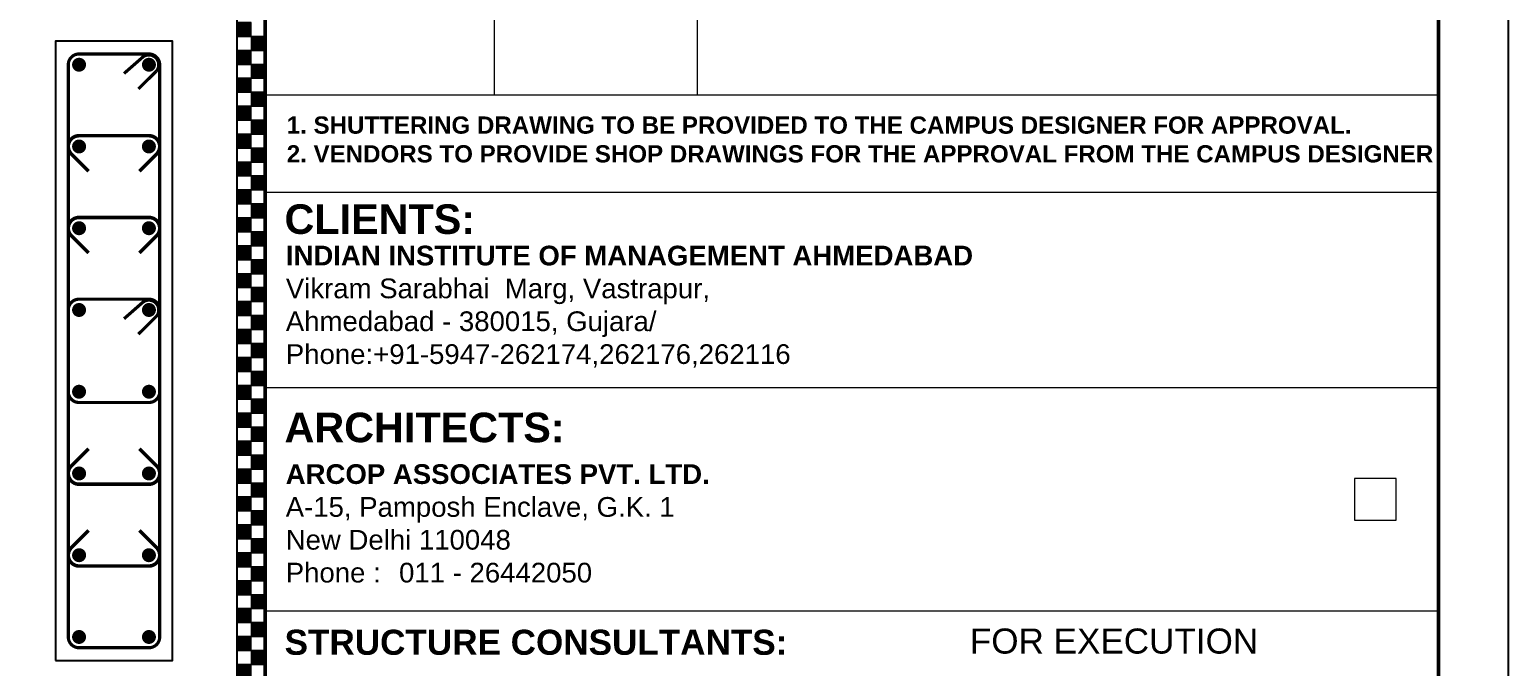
# Model space of a CAD drawing. Extents: x -200722 to 834823, y -494970 to 88783.
# Drawn here: x 303538 to 315183, y -88204 to -83184 of the extents above; entities that cross this region are included whole.
import ezdxf
from ezdxf.enums import TextEntityAlignment as Align

# ---------------------------------------------------------------- set-up
doc = ezdxf.new("R2010")
doc.units = 0
doc.header["$LTSCALE"] = 100
doc.header["$MEASUREMENT"] = 0
doc.layers.get('0').update_dxf_attribs({"linetype": 'CONTINUOUS'})
for name, color, linetype in [('5', 4, 'CONTINUOUS'), ('COL. SHED. STEEL.', 6, 'CONTINUOUS'), ('column', 240, 'CONTINUOUS'), ('STEEL', 6, 'CONTINUOUS'), ('TEXT', 2, 'CONTINUOUS')]:
    doc.layers.add(name, color=color, linetype=linetype)
doc.layers.add('9_PRINT BOUNDARY_NON PRINT', color=32, linetype='CONTINUOUS', plot=False)
doc.layers.add('9_TITLE TEXT', color=7, linetype='CONTINUOUS', lineweight=20)
doc.styles.add('AR', font='arial.ttf')
doc.styles.add('SANSSERIF', font='SAS_____.pfb', dxfattribs={"height": 325})
doc.styles.add('TITLES', font='arial.ttf')

# ---------------------------------------------------------------- blocks, each defined once
blk = doc.blocks.new('TITLE CHAIN')
at = {"layer": '9_TITLE TEXT'}
h = blk.add_hatch(color=256, dxfattribs=at)
h.dxf.hatch_style = 1
h.paths.add_polyline_path([(0, -391.62), (1, -391.62), (1, -390.62), (0, -390.62)])
h = blk.add_hatch(color=256, dxfattribs=at)
h.dxf.hatch_style = 1
h.paths.add_polyline_path([(1, -392.62), (2, -392.62), (2, -391.62), (1, -391.62)])
h = blk.add_hatch(color=256, dxfattribs=at)
h.dxf.hatch_style = 1
h.paths.add_polyline_path([(0, -393.62), (1, -393.62), (1, -392.62), (0, -392.62)])
h = blk.add_hatch(color=256, dxfattribs=at)
h.dxf.hatch_style = 1
h.paths.add_polyline_path([(1, -394.62), (2, -394.62), (2, -393.62), (1, -393.62)])
h = blk.add_hatch(color=256, dxfattribs=at)
h.dxf.hatch_style = 1
h.paths.add_polyline_path([(0, -395.62), (1, -395.62), (1, -394.62), (0, -394.62)])
h = blk.add_hatch(color=256, dxfattribs=at)
h.dxf.hatch_style = 1
h.paths.add_polyline_path([(1, -396.62), (2, -396.62), (2, -395.62), (1, -395.62)])
h = blk.add_hatch(color=256, dxfattribs=at)
h.dxf.hatch_style = 1
h.paths.add_polyline_path([(0, -397.62), (1, -397.62), (1, -396.62), (0, -396.62)])
h = blk.add_hatch(color=256, dxfattribs=at)
h.dxf.hatch_style = 1
h.paths.add_polyline_path([(1, -398.62), (2, -398.62), (2, -397.62), (1, -397.62)])
h = blk.add_hatch(color=256, dxfattribs=at)
h.dxf.hatch_style = 1
h.paths.add_polyline_path([(0, -399.62), (1, -399.62), (1, -398.62), (0, -398.62)])
h = blk.add_hatch(color=256, dxfattribs=at)
h.dxf.hatch_style = 1
h.paths.add_polyline_path([(1, -400.62), (2, -400.62), (2, -399.62), (1, -399.62)])
h = blk.add_hatch(color=256, dxfattribs=at)
h.dxf.hatch_style = 1
h.paths.add_polyline_path([(0, -401.62), (1, -401.62), (1, -400.62), (0, -400.62)])
h = blk.add_hatch(color=256, dxfattribs=at)
h.dxf.hatch_style = 1
h.paths.add_polyline_path([(1, -402.62), (2, -402.62), (2, -401.62), (1, -401.62)])
h = blk.add_hatch(color=256, dxfattribs=at)
h.dxf.hatch_style = 1
h.paths.add_polyline_path([(0, -403.62), (1, -403.62), (1, -402.62), (0, -402.62)])
h = blk.add_hatch(color=256, dxfattribs=at)
h.dxf.hatch_style = 1
h.paths.add_polyline_path([(1, -404.62), (2, -404.62), (2, -403.62), (1, -403.62)])
h = blk.add_hatch(color=256, dxfattribs=at)
h.dxf.hatch_style = 1
h.paths.add_polyline_path([(0, -405.62), (1, -405.62), (1, -404.62), (0, -404.62)])
h = blk.add_hatch(color=256, dxfattribs=at)
h.dxf.hatch_style = 1
h.paths.add_polyline_path([(1, -406.62), (2, -406.62), (2, -405.62), (1, -405.62)])
h = blk.add_hatch(color=256, dxfattribs=at)
h.dxf.hatch_style = 1
h.paths.add_polyline_path([(0, -407.62), (1, -407.62), (1, -406.62), (0, -406.62)])
h = blk.add_hatch(color=256, dxfattribs=at)
h.dxf.hatch_style = 1
h.paths.add_polyline_path([(1, -408.62), (2, -408.62), (2, -407.62), (1, -407.62)])
h = blk.add_hatch(color=256, dxfattribs=at)
h.dxf.hatch_style = 1
h.paths.add_polyline_path([(0, -409.62), (1, -409.62), (1, -408.62), (0, -408.62)])
h = blk.add_hatch(color=256, dxfattribs=at)
h.dxf.hatch_style = 1
h.paths.add_polyline_path([(1, -410.62), (2, -410.62), (2, -409.62), (1, -409.62)])
h = blk.add_hatch(color=256, dxfattribs=at)
h.dxf.hatch_style = 1
h.paths.add_polyline_path([(0, -411.62), (1, -411.62), (1, -410.62), (0, -410.62)])
h = blk.add_hatch(color=256, dxfattribs=at)
h.dxf.hatch_style = 1
h.paths.add_polyline_path([(1, -412.62), (2, -412.62), (2, -411.62), (1, -411.62)])
h = blk.add_hatch(color=256, dxfattribs=at)
h.dxf.hatch_style = 1
h.paths.add_polyline_path([(0, -413.62), (1, -413.62), (1, -412.62), (0, -412.62)])
h = blk.add_hatch(color=256, dxfattribs=at)
h.dxf.hatch_style = 1
h.paths.add_polyline_path([(1, -414.62), (2, -414.62), (2, -413.62), (1, -413.62)])
h = blk.add_hatch(color=256, dxfattribs=at)
h.dxf.hatch_style = 1
h.paths.add_polyline_path([(0, -415.62), (1, -415.62), (1, -414.62), (0, -414.62)])
h = blk.add_hatch(color=256, dxfattribs=at)
h.dxf.hatch_style = 1
h.paths.add_polyline_path([(1, -416.62), (2, -416.62), (2, -415.62), (1, -415.62)])
h = blk.add_hatch(color=256, dxfattribs=at)
h.dxf.hatch_style = 1
h.paths.add_polyline_path([(0, -417.62), (1, -417.62), (1, -416.62), (0, -416.62)])
h = blk.add_hatch(color=256, dxfattribs=at)
h.dxf.hatch_style = 1
h.paths.add_polyline_path([(1, -418.62), (2, -418.62), (2, -417.62), (1, -417.62)])
h = blk.add_hatch(color=256, dxfattribs=at)
h.dxf.hatch_style = 1
h.paths.add_polyline_path([(0, -419.62), (1, -419.62), (1, -418.62), (0, -418.62)])
h = blk.add_hatch(color=256, dxfattribs=at)
h.dxf.hatch_style = 1
h.paths.add_polyline_path([(1, -420.62), (2, -420.62), (2, -419.62), (1, -419.62)])
h = blk.add_hatch(color=256, dxfattribs=at)
h.dxf.hatch_style = 1
h.paths.add_polyline_path([(0, -421.62), (1, -421.62), (1, -420.62), (0, -420.62)])
h = blk.add_hatch(color=256, dxfattribs=at)
h.dxf.hatch_style = 1
h.paths.add_polyline_path([(1, -422.62), (2, -422.62), (2, -421.62), (1, -421.62)])
h = blk.add_hatch(color=256, dxfattribs=at)
h.dxf.hatch_style = 1
h.paths.add_polyline_path([(0, -423.62), (1, -423.62), (1, -422.62), (0, -422.62)])
h = blk.add_hatch(color=256, dxfattribs=at)
h.dxf.hatch_style = 1
h.paths.add_polyline_path([(1, -424.62), (2, -424.62), (2, -423.62), (1, -423.62)])
h = blk.add_hatch(color=256, dxfattribs=at)
h.dxf.hatch_style = 1
h.paths.add_polyline_path([(0, -425.62), (1, -425.62), (1, -424.62), (0, -424.62)])
h = blk.add_hatch(color=256, dxfattribs=at)
h.dxf.hatch_style = 1
h.paths.add_polyline_path([(1, -426.62), (2, -426.62), (2, -425.62), (1, -425.62)])
h = blk.add_hatch(color=256, dxfattribs=at)
h.dxf.hatch_style = 1
h.paths.add_polyline_path([(0, -427.62), (1, -427.62), (1, -426.62), (0, -426.62)])
h = blk.add_hatch(color=256, dxfattribs=at)
h.dxf.hatch_style = 1
h.paths.add_polyline_path([(1, -428.62), (2, -428.62), (2, -427.62), (1, -427.62)])
h = blk.add_hatch(color=256, dxfattribs=at)
h.dxf.hatch_style = 1
h.paths.add_polyline_path([(0, -429.62), (1, -429.62), (1, -428.62), (0, -428.62)])
h = blk.add_hatch(color=256, dxfattribs=at)
h.dxf.hatch_style = 1
h.paths.add_polyline_path([(1, -430.62), (2, -430.62), (2, -429.62), (1, -429.62)])
h = blk.add_hatch(color=256, dxfattribs=at)
h.dxf.hatch_style = 1
h.paths.add_polyline_path([(0, -431.62), (1, -431.62), (1, -430.62), (0, -430.62)])
h = blk.add_hatch(color=256, dxfattribs=at)
h.dxf.hatch_style = 1
h.paths.add_polyline_path([(1, -432.62), (2, -432.62), (2, -431.62), (1, -431.62)])
h = blk.add_hatch(color=256, dxfattribs=at)
h.dxf.hatch_style = 1
h.paths.add_polyline_path([(0, -433.62), (1, -433.62), (1, -432.62), (0, -432.62)])
h = blk.add_hatch(color=256, dxfattribs=at)
h.dxf.hatch_style = 1
h.paths.add_polyline_path([(1, -434.62), (2, -434.62), (2, -433.62), (1, -433.62)])
h = blk.add_hatch(color=256, dxfattribs=at)
h.dxf.hatch_style = 1
h.paths.add_polyline_path([(0, -435.62), (1, -435.62), (1, -434.62), (0, -434.62)])
h = blk.add_hatch(color=256, dxfattribs=at)
h.dxf.hatch_style = 1
h.paths.add_polyline_path([(1, -436.62), (2, -436.62), (2, -435.62), (1, -435.62)])
h = blk.add_hatch(color=256, dxfattribs=at)
h.dxf.hatch_style = 1
h.paths.add_polyline_path([(0, -437.62), (1, -437.62), (1, -436.62), (0, -436.62)])
for p, q in [((0, -584), (0, 0)), ((2, -584), (2, 0))]:
    blk.add_line(p, q, dxfattribs=at)
for points in [[(0, -391.62), (1, -391.62), (1, -390.62), (0, -390.62)], [(1, -392.62), (2, -392.62), (2, -391.62), (1, -391.62)], [(0, -393.62), (1, -393.62), (1, -392.62), (0, -392.62)], [(1, -394.62), (2, -394.62), (2, -393.62), (1, -393.62)], [(0, -395.62), (1, -395.62), (1, -394.62), (0, -394.62)], [(1, -396.62), (2, -396.62), (2, -395.62), (1, -395.62)], [(0, -397.62), (1, -397.62), (1, -396.62), (0, -396.62)], [(1, -398.62), (2, -398.62), (2, -397.62), (1, -397.62)], [(0, -399.62), (1, -399.62), (1, -398.62), (0, -398.62)], [(1, -400.62), (2, -400.62), (2, -399.62), (1, -399.62)], [(0, -401.62), (1, -401.62), (1, -400.62), (0, -400.62)], [(1, -402.62), (2, -402.62), (2, -401.62), (1, -401.62)], [(0, -403.62), (1, -403.62), (1, -402.62), (0, -402.62)], [(1, -404.62), (2, -404.62), (2, -403.62), (1, -403.62)], [(0, -405.62), (1, -405.62), (1, -404.62), (0, -404.62)], [(1, -406.62), (2, -406.62), (2, -405.62), (1, -405.62)], [(0, -407.62), (1, -407.62), (1, -406.62), (0, -406.62)], [(1, -408.62), (2, -408.62), (2, -407.62), (1, -407.62)], [(0, -409.62), (1, -409.62), (1, -408.62), (0, -408.62)], [(1, -410.62), (2, -410.62), (2, -409.62), (1, -409.62)], [(0, -411.62), (1, -411.62), (1, -410.62), (0, -410.62)], [(1, -412.62), (2, -412.62), (2, -411.62), (1, -411.62)], [(0, -413.62), (1, -413.62), (1, -412.62), (0, -412.62)], [(1, -414.62), (2, -414.62), (2, -413.62), (1, -413.62)], [(0, -415.62), (1, -415.62), (1, -414.62), (0, -414.62)], [(1, -416.62), (2, -416.62), (2, -415.62), (1, -415.62)], [(0, -417.62), (1, -417.62), (1, -416.62), (0, -416.62)], [(1, -418.62), (2, -418.62), (2, -417.62), (1, -417.62)], [(0, -419.62), (1, -419.62), (1, -418.62), (0, -418.62)], [(1, -420.62), (2, -420.62), (2, -419.62), (1, -419.62)], [(0, -421.62), (1, -421.62), (1, -420.62), (0, -420.62)], [(1, -422.62), (2, -422.62), (2, -421.62), (1, -421.62)], [(0, -423.62), (1, -423.62), (1, -422.62), (0, -422.62)], [(1, -424.62), (2, -424.62), (2, -423.62), (1, -423.62)], [(0, -425.62), (1, -425.62), (1, -424.62), (0, -424.62)], [(1, -426.62), (2, -426.62), (2, -425.62), (1, -425.62)], [(0, -427.62), (1, -427.62), (1, -426.62), (0, -426.62)], [(1, -428.62), (2, -428.62), (2, -427.62), (1, -427.62)], [(0, -429.62), (1, -429.62), (1, -428.62), (0, -428.62)], [(1, -430.62), (2, -430.62), (2, -429.62), (1, -429.62)], [(0, -431.62), (1, -431.62), (1, -430.62), (0, -430.62)], [(1, -432.62), (2, -432.62), (2, -431.62), (1, -431.62)], [(0, -433.62), (1, -433.62), (1, -432.62), (0, -432.62)], [(1, -434.62), (2, -434.62), (2, -433.62), (1, -433.62)], [(0, -435.62), (1, -435.62), (1, -434.62), (0, -434.62)], [(1, -436.62), (2, -436.62), (2, -435.62), (1, -435.62)], [(0, -437.62), (1, -437.62), (1, -436.62), (0, -436.62)]]:
    blk.add_lwpolyline(points, close=True, dxfattribs=at)

msp = doc.modelspace()

# ---------------------------------------------------------------- linework, layer by layer
at = {"color": 18, "true_color": 0x000000}
msp.add_lwpolyline([(223222.7, -104400.4), (314632.7, -104400.4), (314632.7, -40160.4), (223222.7, -40160.4)], close=True, dxfattribs=at)
at = {"layer": '5', "color": 7, "lineweight": -2}
msp.add_line((305172.7, -104400.4), (305172.7, -40160.4), dxfattribs=at)
msp.add_line((305172.7, -104400.4), (305172.7, -40160.4), dxfattribs=at)
at = {"layer": '9_PRINT BOUNDARY_NON PRINT', "color": 18, "true_color": 0x000000}
msp.add_lwpolyline([(222672.7, -104950.4), (315182.7, -104950.4), (315182.7, -39610.4), (222672.7, -39610.4)], close=True, dxfattribs=at)
at = {"layer": '9_TITLE TEXT', "color": 18, "true_color": 0x000000}
for p, q in [((305172.7, -103699.1), (305172.7, -40160.4)), ((307196.3, -79322.4), (307196.3, -83697.8)), ((308795.2, -79322.4), (308795.2, -83697.8)), ((314632.7, -84467.8), (305392.7, -84467.8)), ((314632.7, -86007.8), (305392.7, -86007.8)), ((314632.7, -87767.8), (305392.7, -87767.8))]:
    msp.add_line(p, q, dxfattribs=at)
at = {"layer": '9_TITLE TEXT', "color": 18, "lineweight": 50, "true_color": 0x000000}
msp.add_lwpolyline([(314632.7, -104400.4), (305392.7, -104400.4), (305392.7, -40160.4), (314632.7, -40160.4)], close=True, dxfattribs=at)
at = {"layer": '9_TITLE TEXT', "color": 18, "true_color": 0x000000}
for points in [[(314632.7, -40160.4), (314632.7, -104400.4)], [(305392.7, -83697.8), (314632.8, -83697.8)]]:
    msp.add_lwpolyline(points, dxfattribs=at)
msp.add_lwpolyline([(314300, -86723.6), (313971.5, -86723.6), (313971.5, -87052), (314300, -87052)], close=True, dxfattribs=at)
at = {"layer": 'COL. SHED. STEEL.', "color": 140, "linetype": 'Continuous', "const_width": 25}
msp.add_lwpolyline([(303928, -86123.9), (304478, -86123.9, 0.4142136), (304563, -86038.9), (304563, -85394.6, 0.4142136), (304478, -85309.6), (303928, -85309.6, 0.4142136), (303843, -85394.6), (303843, -86038.9, 0.4142136)], format="xyb", close=True, dxfattribs=at)
msp.add_lwpolyline([(304394.8, -85585.5), (304536.9, -85444.8, 0.9275277), (304427.3, -85336.2), (304282.2, -85463.5)], format="xyb", dxfattribs=at)
at = {"layer": 'column', "color": 4, "linetype": 'Continuous'}
msp.add_lwpolyline([(303743, -88156.8), (304663, -88156.8), (304663, -83276.8), (303743, -83276.8)], close=True, dxfattribs=at)
at = {"layer": 'STEEL', "color": 18, "true_color": 0x000000, "const_width": 25}
msp.add_lwpolyline([(303928, -88056.8), (304478, -88056.8, 0.4142136), (304563, -87971.8), (304563, -83461.8, 0.4142136), (304478, -83376.8), (303928, -83376.8, 0.4142136), (303843, -83461.8), (303843, -87971.8, 0.4142136)], format="xyb", close=True, dxfattribs=at)
msp.add_lwpolyline([(304394.8, -83652.6), (304536.9, -83511.9, 0.9275277), (304427.3, -83403.3), (304282.2, -83530.7)], format="xyb", dxfattribs=at)
at = {"layer": 'STEEL', "color": 18, "linetype": 'Continuous', "true_color": 0x000000, "const_width": 55}
for points in [[(303928, -83434.3, -1), (303928, -83489.3, -1)], [(304478, -83434.3, 1), (304478, -83489.3, 1)], [(303928, -84133.5, 1), (303928, -84078.5, 1)], [(304478, -84133.5, -1), (304478, -84078.5, -1)], [(303928, -84777.8, 1), (303928, -84722.8, 1)], [(304478, -84777.8, -1), (304478, -84722.8, -1)], [(303928, -85422.1, 1), (303928, -85367.1, 1)], [(304478, -85422.1, -1), (304478, -85367.1, -1)], [(303928, -86066.4, 1), (303928, -86011.4, 1)], [(304478, -86066.4, -1), (304478, -86011.4, -1)], [(303928, -86710.7, 1), (303928, -86655.7, 1)], [(304478, -86710.7, -1), (304478, -86655.7, -1)], [(303928, -87355, 1), (303928, -87300, 1)], [(304478, -87355, -1), (304478, -87300, -1)], [(303928, -87999.3, 1), (303928, -87944.3, 1)], [(304478, -87999.3, -1), (304478, -87944.3, -1)]]:
    msp.add_lwpolyline(points, format="xyb", close=True, dxfattribs=at)
at = {"layer": 'STEEL', "color": 40}
for points in [[(304002.9, -84301.2, 28, 28, 0), (303867.9, -84166.1, 28, 28, -0.6681786), (303928, -84021, 28, 28, 0), (304478, -84021, 28, 28, -0.6681786), (304538.1, -84166.1, 28, 28, 0), (304403, -84301.2, 0, 0, 0)], [(304002.9, -84945.5, 28, 28, 0), (303867.9, -84810.4, 28, 28, -0.6681786), (303928, -84665.3, 28, 28, 0), (304478, -84665.3, 28, 28, -0.6681786), (304538.1, -84810.4, 28, 28, 0), (304403, -84945.5, 0, 0, 0)], [(304002.9, -86488, 28, 28, 0), (303867.9, -86623.1, 28, 28, 0.6681786), (303928, -86768.2, 28, 28, 0), (304478, -86768.2, 28, 28, 0.6681786), (304538.1, -86623.1, 28, 28, 0), (304403, -86488, 0, 0, 0)], [(304002.9, -87132.3, 28, 28, 0), (303867.9, -87267.4, 28, 28, 0.6681786), (303928, -87412.5, 28, 28, 0), (304478, -87412.5, 28, 28, 0.6681786), (304538.1, -87267.4, 28, 28, 0), (304403, -87132.3, 0, 0, 0)]]:
    msp.add_lwpolyline(points, format="xyseb", dxfattribs=at)

# ---------------------------------------------------------------- block references
at = {"color": 18, "true_color": 0x000000, "xscale": 110, "yscale": 110, "zscale": 110}
msp.add_blockref('TITLE CHAIN', (305172.7, -40160.4), dxfattribs=at)

# ---------------------------------------------------------------- texts
at = {"layer": '9_TITLE TEXT', "color": 18, "linetype": 'ByBlock', "true_color": 0x000000, "insert": (305563.1, -83869.3), "char_height": 135.895, "width": 9183.301, "attachment_point": 1, "style": 'TITLES'}
msp.add_mtext('{\\fArial|b1|i0|c0|p34;1. SHUTTERING DRAWING TO BE PROVIDED TO THE CAMPUS DESIGNER FOR APPROVAL.\\P2. VENDORS TO PROVIDE SHOP DRAWINGS FOR THE APPROVAL FROM THE CAMPUS DESIGNER}', dxfattribs=at)
at = {"layer": '9_TITLE TEXT', "color": 18, "lineweight": 25, "true_color": 0x000000, "attachment_point": 1, "style": 'TITLES'}
for s, insert, char_height, width in [('{\\fArial|b1|i0|c0|p34;CLIENTS:}', (305545.7, -84562.2), 232.963, 7813.359), ('{\\fArial|b1|i0|c0|p34;ARCHITECTS:}', (305545.7, -86204.1), 232.963, 7813.359), ('{\\fArial|b1|i0|c0|p34;STRUCTURE CONSULTANTS:}', (305546.4, -87914.7), 197.738, 7847.969)]:
    msp.add_mtext(s, dxfattribs=dict(at, insert=insert, char_height=char_height, width=width))
at = {"layer": '9_TITLE TEXT', "color": 18, "true_color": 0x000000, "attachment_point": 1, "style": 'SANSSERIF'}
for s, insert, char_height, width in [('\\pxsm1;{\\fArial|b1|i0|c0|p34;INDIAN INSTITUTE OF MANAGEMENT AHMEDABAD\\fArial|b0|i0|c0|p34;\\PVikram Sarabhai  Marg, Vastrapur, \\PAhmedabad - 380015, Gujara/\\PPhone:+91-5947-262174,262176,262116}', (305556, -84888), 155.309, 9512.229), ('{\\fArial|b0|i0|c0|p34;\\P\\pxsm1;\\fArial|b1|i0|c0|p34;\\H0.69613x;ARCOP ASSOCIATES PVT. LTD.\\fArial|b0|i0|c0|p34;\\PA-15, Pamposh Enclave, G.K. 1\\PNew Delhi 110048\\PPhone :^I011 - 26442050}', (305555.1, -86238.5), 223.105, 9689.289)]:
    msp.add_mtext(s, dxfattribs=dict(at, insert=insert, char_height=char_height, width=width))
at = {"layer": 'TEXT', "color": 7, "style": 'AR'}
msp.add_text('FOR EXECUTION', height=197.66, dxfattribs=at).set_placement((312077.2, -88004), align=Align.MIDDLE)

doc.saveas('drawing.dxf')
